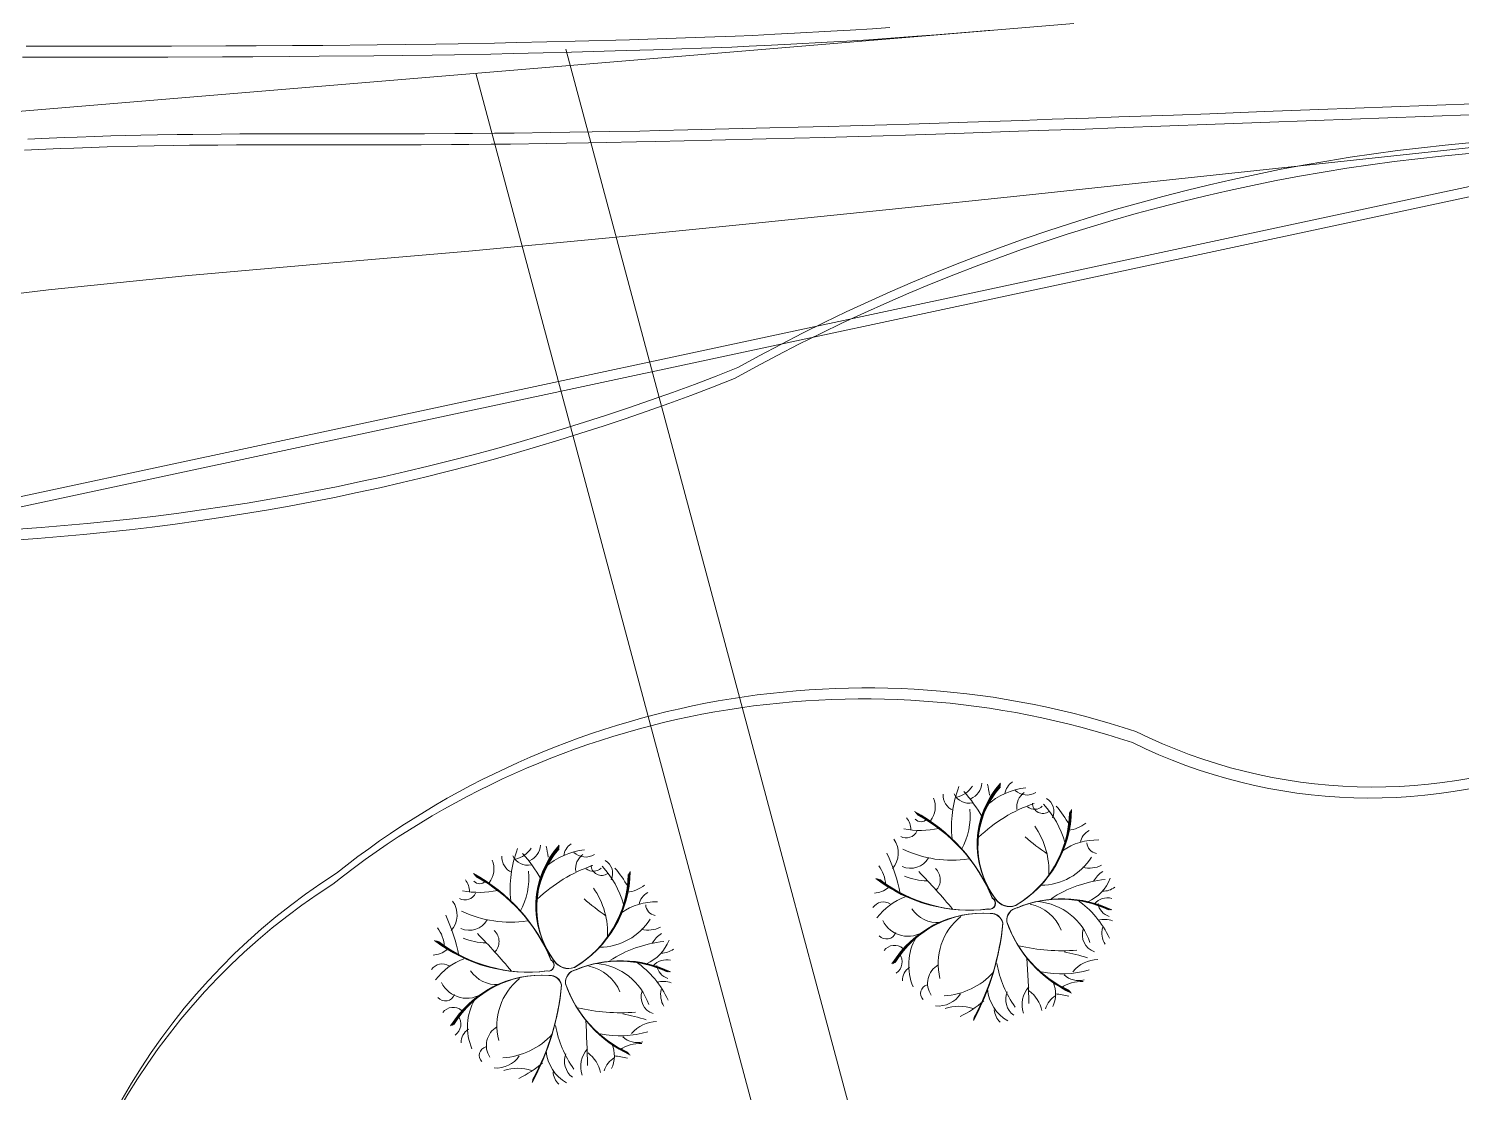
# Model space of a CAD drawing. Header units: metres. Extents: x -1097 to 1588, y -673 to 884.
# Drawn here: x 499.2 to 560.5, y 392.1 to 437.7 of the extents above; entities that cross this region are included whole.
import ezdxf

# ---------------------------------------------------------------- set-up
doc = ezdxf.new("R2010")
doc.units = ezdxf.units.M
for name, color, linetype, lineweight, plot in [('CRECIDA_Q2', 150, 'Continuous', 0, False), ('EXTENSIONES', 252, 'Continuous', 0, False), ('Solado', 7, 'Continuous', 0, False), ('TERRENO', 188, 'Continuous', 0, False), ('TEXTO', 7, 'Continuous', 0, False), ('VEGETACION', 85, 'Continuous', 0, False), ('VISTA LEJOS', 7, 'Continuous', 0, False)]:
    doc.layers.add(name, color=color, linetype=linetype, lineweight=lineweight, plot=plot)

msp = doc.modelspace()

# ---------------------------------------------------------------- linework, layer by layer
at = {"layer": 'CRECIDA_Q2'}
msp.add_lwpolyline([(470, 402.836), (476, 404.921), (482, 415.332), (494, 425.743), (500, 426.474), (506, 427.085), (512, 427.611), (518, 428.135), (524, 428.697), (530, 429.294), (536, 429.906), (542, 430.537), (548, 431.179), (554, 431.826), (560, 432.474), (566, 433.119), (572, 433.75), (578, 434.362), (584, 441.959)], dxfattribs=at)
at = {"layer": 'EXTENSIONES'}
for points in [[(492.684, 433.615), (543.902, 437.876)], [(522.157, 436.781), (542.421, 361.152)], [(518.293, 435.746), (537.833, 362.823)]]:
    msp.add_lwpolyline(points, dxfattribs=at)
at = {"layer": 'Solado'}
msp.add_lwpolyline([(494.422, 454.869), (492.684, 433.615), (543.902, 437.876)], dxfattribs=at)
at = {"layer": 'TERRENO'}
for points in [[(535.876, 437.235), (537.172, 437.328)], [(537.172, 437.328), (538.008, 437.392)], [(538.008, 437.392), (539.217, 437.488)], [(539.217, 437.488), (540.398, 437.584)], [(522.398, 436.649), (524.731, 436.714)], [(524.731, 436.714), (525.911, 436.748)], [(525.911, 436.748), (527.121, 436.787)], [(527.121, 436.787), (527.956, 436.816)], [(527.956, 436.816), (529.252, 436.867)], [(529.252, 436.867), (530.001, 436.899)], [(530.001, 436.899), (530.952, 436.944)], [(530.952, 436.944), (531.787, 436.988)], [(531.787, 436.988), (533.342, 437.075)], [(533.342, 437.075), (534.177, 437.124)], [(534.177, 437.124), (535.128, 437.184)], [(535.128, 437.184), (535.876, 437.235)], [(498.897, 436.432), (501.229, 436.432)], [(501.229, 436.432), (503.562, 436.435)], [(503.562, 436.435), (505.118, 436.438)], [(505.118, 436.438), (507.45, 436.445)], [(507.45, 436.445), (508.746, 436.451)], [(508.746, 436.451), (510.302, 436.46)], [(510.302, 436.46), (511.598, 436.471)], [(511.598, 436.471), (513.93, 436.492)], [(513.93, 436.492), (515.14, 436.505)], [(515.14, 436.505), (516.436, 436.522)], [(516.436, 436.522), (517.387, 436.537)], [(517.387, 436.537), (518.942, 436.566)], [(518.942, 436.566), (519.892, 436.586)], [(519.892, 436.586), (521.188, 436.617)], [(521.188, 436.617), (522.398, 436.649)], [(498.973, 432.45), (499.569, 432.48), (500.519, 432.523), (501.085, 432.546), (501.834, 432.571), (502.516, 432.59), (503.812, 432.623), (504.522, 432.638), (505.358, 432.653), (506.039, 432.661), (507.249, 432.672), (508.046, 432.677), (509.226, 432.68), (510.398, 432.682), (512.73, 432.682), (513.911, 432.682), (515.121, 432.684), (515.956, 432.687), (517.252, 432.694), (518.001, 432.699), (518.951, 432.708), (519.787, 432.717), (521.342, 432.736), (522.177, 432.748), (523.127, 432.763), (523.876, 432.777), (525.172, 432.803), (526.007, 432.821), (527.217, 432.849), (528.398, 432.877), (530.731, 432.936), (531.94, 432.967), (533.236, 433.001), (534.187, 433.028), (535.742, 433.073), (536.692, 433.102), (537.988, 433.143), (539.198, 433.183), (541.531, 433.26), (542.827, 433.304), (544.382, 433.358), (545.678, 433.404), (548.011, 433.489), (549.566, 433.546), (551.899, 433.632), (554.232, 433.719), (558.898, 433.894), (561.23, 433.981)]]:
    msp.add_lwpolyline(points, dxfattribs=at)
at = {"layer": 'TEXTO', "color": 141}
msp.add_lwpolyline([(942.808, 512.252), (491.207, 415.553), (499.794, 331.664)], dxfattribs=at)
at = {"layer": 'VEGETACION'}
for centre, radius, start, end in [((539.03, 404.842), 0.727, 177.19062, -114.2964), ((543.642, 403.456), 4.982, 159.46241, -174.34591), ((539.401, 405.176), 0.683, -155.98064, -76.40156), ((538.671, 405.765), 1.034, -77.96685, -31.27285), ((534.673, 400.933), 6.075, 29.35638, 41.90224), ((539.186, 405.39), 0.769, -67.11701, -3.35075), ((543.669, 402.745), 3.908, 138.09032, -143.12166), ((543.641, 402.717), 3.869, 138.09032, -143.12166), ((543.613, 402.688), 3.83, 138.09032, -143.12166), ((543.584, 402.659), 3.791, 138.09032, -143.12166), ((542.249, 402.005), 3.177, 97.4368, 130.66411), ((535.33, 404.167), 5.002, 7.73596, 13.16741), ((541.654, 404.811), 0.707, 123.07576, 173.19706), ((541.881, 405.567), 0.725, -133.08378, -57.97038), ((542.234, 404.33), 0.776, 126.36034, -172.13798), ((537.019, 404.33), 0.949, -38.3468, 23.66563), ((536.5, 403.956), 2.961, -29.17592, 5.40141), ((544.299, 398.336), 6.494, 108.91387, 133.58492), ((538.956, 404.291), 4.844, -59.52315, -0.74968), ((542.218, 404.696), 0.464, -130.37039, -44.61868), ((542.576, 404.505), 0.453, -179.34812, -54.73301), ((539.733, 401.76), 3.928, 15.81177, 43.16533), ((542.408, 404.146), 0.64, -25.52155, 59.84308), ((538.988, 400.879), 5.429, 29.82887, 40.03623), ((536.093, 403.361), 0.824, -0.2587, 38.06877), ((533.608, 397.669), 7.338, 22.21671, 61.7302), ((537.359, 404.019), 0.323, -139.98994, -40.76454), ((533.68, 397.691), 7.265, 22.21671, 61.7302), ((533.752, 397.713), 7.191, 22.21671, 61.7302), ((533.825, 397.735), 7.118, 22.21671, 61.7302), ((539.012, 404.158), 4.698, -59.52315, -0.74968), ((538.993, 404.202), 4.747, -59.52315, -0.74968), ((538.974, 404.247), 4.795, -59.52315, -0.74968), ((543.478, 404.864), 1.544, -82.82139, -52.64739), ((536.726, 403.511), 0.504, -118.22004, -25.37047), ((537.329, 407.264), 3.935, -100.42037, -78.3241), ((548.011, 410.075), 9.361, -131.39173, -124.13381), ((539.448, 401.586), 3.382, -3.32863, 34.77602), ((544.865, 402.704), 0.693, 117.16728, 171.20074), ((524.751, 400.802), 4.982, 159.46241, -174.34591), ((519.78, 403.112), 1.034, -77.96685, -31.27285), ((520.295, 402.737), 0.769, -67.11701, -3.35075), ((524.778, 400.092), 3.908, 138.09032, -143.12166), ((524.75, 400.063), 3.869, 138.09032, -143.12166), ((524.721, 400.034), 3.83, 138.09032, -143.12166), ((524.693, 400.005), 3.791, 138.09032, -143.12166), ((523.357, 399.352), 3.177, 97.4368, 130.66411), ((516.439, 401.514), 5.002, 7.73596, 13.16741), ((522.762, 402.157), 0.707, 123.07576, 173.19706), ((522.99, 402.913), 0.725, -133.08378, -57.97038), ((535.376, 402.362), 1.01, -41.62679, 35.9787), ((538.67, 406.9), 4.849, -115.58492, -81.37772), ((544.866, 400.442), 2.478, 87.69249, 125.68419), ((544.94, 402.817), 0.479, -177.57839, -99.26902), ((518.127, 401.676), 0.949, -38.3468, 23.66563), ((520.139, 402.188), 0.727, 177.19062, -114.2964), ((520.509, 402.523), 0.683, -155.98064, -76.40156), ((515.781, 398.279), 6.075, 29.35638, 41.90224), ((525.407, 395.682), 6.494, 108.91387, 133.58492), ((523.343, 401.677), 0.776, 126.36034, -172.13798), ((523.684, 401.852), 0.453, -179.34812, -54.73301), ((520.842, 399.106), 3.928, 15.81177, 43.16533), ((523.517, 401.493), 0.64, -25.52155, 59.84308), ((534.406, 400.947), 1.434, 2.5416, 37.20232), ((529.647, 399.34), 6.938, 10.60493, 25.69371), ((536.909, 402.59), 0.883, -114.03031, -29.56021), ((542.468, 403.568), 2.589, -89.5505, -32.23214), ((544.576, 402.855), 1.142, -104.72438, -63.25642), ((517.202, 400.708), 0.824, -0.2587, 38.06877), ((514.717, 395.015), 7.338, 22.21671, 61.7302), ((518.467, 401.365), 0.323, -139.98994, -40.76454), ((514.789, 395.037), 7.265, 22.21671, 61.7302), ((514.861, 395.059), 7.191, 22.21671, 61.7302), ((514.934, 395.081), 7.118, 22.21671, 61.7302), ((517.609, 401.303), 2.961, -29.17592, 5.40141), ((520.121, 401.505), 4.698, -59.52315, -0.74968), ((520.102, 401.549), 4.747, -59.52315, -0.74968), ((520.083, 401.593), 4.795, -59.52315, -0.74968), ((520.064, 401.637), 4.844, -59.52315, -0.74968), ((523.327, 402.043), 0.464, -130.37039, -44.61868), ((520.096, 398.226), 5.429, 29.82887, 40.03623), ((539.414, 406.484), 6.568, -127.37844, -82.91291), ((539.428, 406.418), 6.503, -127.37844, -82.91291), ((539.443, 406.352), 6.437, -127.37844, -82.91291), ((539.457, 406.285), 6.371, -127.37844, -82.91291), ((537.773, 404.283), 3.124, -111.04704, -92.75457), ((520.464, 384.964), 23.615, 39.38532, 44.67185), ((537.538, 401.221), 0.645, -45.87489, 47.62332), ((545.761, 396.08), 5.171, 95.85629, 123.22032), ((543.781, 401.927), 1.798, -66.63119, -20.98341), ((545.726, 400.617), 1.118, 121.95887, 151.36709), ((517.835, 400.857), 0.504, -118.22004, -25.37047), ((518.438, 404.61), 3.935, -100.42037, -78.3241), ((520.557, 398.933), 3.382, -3.32863, 34.77602), ((524.587, 402.21), 1.544, -82.82139, -52.64739), ((525.974, 400.05), 0.693, 117.16728, 171.20074), ((535.288, 401.72), 1.079, -86.17573, -52.23443), ((545.134, 401.583), 0.859, -90.38621, -53.2043), ((516.485, 399.708), 1.01, -41.62679, 35.9787), ((529.119, 407.422), 9.361, -131.39173, -124.13381), ((525.975, 397.788), 2.478, 87.69249, 125.68419), ((526.048, 400.164), 0.479, -177.57839, -99.26902), ((535.747, 399.719), 0.546, 57.26605, 146.32785), ((537.577, 397.988), 2.646, 109.78128, 142.9068), ((538.086, 400.742), 1.364, -145.57132, -86.30599), ((540.279, 400.217), 0.257, -102.31339, 61.69877), ((540.285, 400.213), 0.255, -102.31339, 61.69877), ((540.29, 400.21), 0.252, -102.31339, 61.69877), ((540.296, 400.206), 0.249, -102.31339, 61.69877), ((541.162, 400.823), 0.75, -145.64274, -70.48442), ((541.159, 400.813), 0.742, -145.64274, -70.48442), ((541.155, 400.804), 0.735, -145.64274, -70.48442), ((541.152, 400.794), 0.727, -145.64274, -70.48442), ((541.57, 399.48), 0.546, 100.90931, -173.78177), ((541.577, 399.476), 0.551, 100.90931, -173.78177), ((541.585, 399.472), 0.557, 100.90931, -173.78177), ((541.592, 399.468), 0.563, 100.90931, -173.78177), ((543.32, 395.556), 4.83, 64.72201, 112.57215), ((543.346, 395.511), 4.88, 64.72201, 112.57215), ((543.371, 395.467), 4.93, 64.72201, 112.57215), ((543.397, 395.422), 4.98, 64.72201, 112.57215), ((541.68, 398.392), 1.809, 21.80787, 79.03961), ((542.142, 397.715), 2.577, 18.29109, 84.89534), ((541.675, 396.981), 4.128, 24.75149, 54.83765), ((545.346, 399.672), 0.769, 76.62298, 137.69885), ((545.598, 400.29), 0.669, -171.91844, -106.28771), ((510.755, 396.687), 6.938, 10.60493, 25.69371), ((518.017, 399.936), 0.883, -114.03031, -29.56021), ((519.779, 404.246), 4.849, -115.58492, -81.37772), ((523.576, 400.915), 2.589, -89.5505, -32.23214), ((536.802, 400.007), 1.211, -153.77487, -53.66079), ((539.993, 395.232), 4.552, 85.90191, 148.51067), ((540.002, 395.278), 4.506, 85.90191, 148.51067), ((540.01, 395.324), 4.461, 85.90191, 148.51067), ((540.019, 395.371), 4.415, 85.90191, 148.51067), ((540.693, 397.615), 2.603, 128.84937, -165.92049), ((530.245, 400.298), 10.657, -28.646, -5.10467), ((530.351, 400.294), 10.55, -28.646, -5.10467), ((530.456, 400.29), 10.444, -28.646, -5.10467), ((530.562, 400.286), 10.337, -28.646, -5.10467), ((540.341, 399.244), 0.529, 11.64661, 92.46118), ((540.346, 399.25), 0.523, 11.64661, 92.46118), ((540.351, 399.256), 0.518, 11.64661, 92.46118), ((540.356, 399.262), 0.513, 11.64661, 92.46118), ((545.86, 401.119), 5.122, -160.64221, -114.76904), ((545.911, 401.132), 5.175, -160.64221, -114.76904), ((545.963, 401.145), 5.228, -160.64221, -114.76904), ((546.015, 401.158), 5.281, -160.64221, -114.76904), ((545.215, 398.521), 0.996, 69.91561, 105.88004), ((515.515, 398.293), 1.434, 2.5416, 37.20232), ((518.881, 401.629), 3.124, -111.04704, -92.75457), ((501.573, 382.311), 23.615, 39.38532, 44.67185), ((518.647, 398.567), 0.645, -45.87489, 47.62332), ((525.685, 400.202), 1.142, -104.72438, -63.25642), ((526.835, 397.963), 1.118, 121.95887, 151.36709), ((535.88, 399.102), 0.424, -138.57685, -20.77623), ((539.192, 397.567), 2.362, 150.15684, -156.75256), ((545.026, 398.857), 0.762, 160.97287, -109.06988), ((546.033, 398.943), 0.932, 166.17527, -148.32231), ((516.397, 399.066), 1.079, -86.17573, -52.23443), ((520.523, 403.83), 6.568, -127.37844, -82.91291), ((520.537, 403.764), 6.503, -127.37844, -82.91291), ((520.551, 403.698), 6.437, -127.37844, -82.91291), ((520.566, 403.632), 6.371, -127.37844, -82.91291), ((526.87, 393.426), 5.171, 95.85629, 123.22032), ((524.89, 399.273), 1.798, -66.63119, -20.98341), ((526.242, 398.93), 0.859, -90.38621, -53.2043), ((536.219, 397.849), 0.557, 49.52262, 142.49658), ((543.367, 406.011), 7.836, -103.47217, -85.21121), ((541.092, 386.462), 11.909, 73.43329, 78.43687), ((516.856, 397.066), 0.546, 57.26605, 146.32785), ((518.685, 395.335), 2.646, 109.78128, 142.9068), ((521.388, 397.563), 0.257, -102.31339, 61.69877), ((521.394, 397.56), 0.255, -102.31339, 61.69877), ((521.399, 397.556), 0.252, -102.31339, 61.69877), ((521.405, 397.553), 0.249, -102.31339, 61.69877), ((522.27, 398.169), 0.75, -145.64274, -70.48442), ((522.267, 398.16), 0.742, -145.64274, -70.48442), ((522.264, 398.15), 0.735, -145.64274, -70.48442), ((522.261, 398.141), 0.727, -145.64274, -70.48442), ((524.429, 392.902), 4.83, 64.72201, 112.57215), ((524.455, 392.858), 4.88, 64.72201, 112.57215), ((524.48, 392.813), 4.93, 64.72201, 112.57215), ((524.506, 392.769), 4.98, 64.72201, 112.57215), ((522.789, 395.738), 1.809, 21.80787, 79.03961), ((523.251, 395.062), 2.577, 18.29109, 84.89534), ((522.784, 394.327), 4.128, 24.75149, 54.83765), ((526.455, 397.018), 0.769, 76.62298, 137.69885), ((526.706, 397.637), 0.669, -171.91844, -106.28771), ((535.973, 397.695), 0.575, -55.32418, 37.34845), ((537.233, 396.899), 0.676, 122.40516, -178.98353), ((538.56, 396.777), 0.921, 120.29105, -146.85412), ((545.213, 398.464), 4.686, -169.782, -144.7966), ((491.096, 394.704), 50.894, 1.35953, 3.55713), ((544.945, 396.398), 1.399, 90.6491, 140.90175), ((521.102, 392.578), 4.552, 85.90191, 148.51067), ((521.111, 392.624), 4.506, 85.90191, 148.51067), ((521.119, 392.671), 4.461, 85.90191, 148.51067), ((521.128, 392.717), 4.415, 85.90191, 148.51067), ((519.195, 398.089), 1.364, -145.57132, -86.30599), ((521.802, 394.962), 2.603, 128.84937, -165.92049), ((521.45, 396.59), 0.529, 11.64661, 92.46118), ((521.455, 396.596), 0.523, 11.64661, 92.46118), ((521.46, 396.602), 0.518, 11.64661, 92.46118), ((521.465, 396.609), 0.513, 11.64661, 92.46118), ((522.678, 396.827), 0.546, 100.90931, -173.78177), ((522.686, 396.823), 0.551, 100.90931, -173.78177), ((522.693, 396.819), 0.557, 100.90931, -173.78177), ((522.701, 396.815), 0.563, 100.90931, -173.78177), ((526.324, 395.868), 0.996, 69.91561, 105.88004), ((538.176, 399.319), 3.076, -86.74123, -42.13741), ((543.354, 401.416), 4.231, -101.52456, -73.46451), ((544.214, 395.341), 1.516, 86.94105, 124.44683), ((544.105, 397.837), 0.937, -131.98154, -75.18432), ((516.989, 396.449), 0.424, -138.57685, -20.77623), ((517.911, 397.353), 1.211, -153.77487, -53.66079), ((511.353, 397.645), 10.657, -28.646, -5.10467), ((511.459, 397.641), 10.55, -28.646, -5.10467), ((511.565, 397.636), 10.444, -28.646, -5.10467), ((511.671, 397.632), 10.337, -28.646, -5.10467), ((526.968, 398.465), 5.122, -160.64221, -114.76904), ((527.02, 398.478), 5.175, -160.64221, -114.76904), ((527.072, 398.491), 5.228, -160.64221, -114.76904), ((527.124, 398.504), 5.281, -160.64221, -114.76904), ((526.135, 396.203), 0.762, 160.97287, -109.06988), ((527.142, 396.29), 0.932, 166.17527, -148.32231), ((537.714, 396.347), 0.376, 105.12463, -135.81364), ((538.073, 396.984), 1.176, -94.56596, -33.88319), ((541.922, 396.684), 1.729, -174.76959, -119.50027), ((541.85, 396.1), 0.864, 158.56729, -127.3793), ((542.818, 395.875), 1.136, 138.3902, -161.05635), ((541.092, 395.29), 1.474, 12.7354, 52.34392), ((543.708, 395.353), 1.079, 122.90885, 161.4783), ((541.87, 396.322), 1.25, -25.53182, 23.61951), ((541.864, 387.507), 8.915, 78.21876, 81.90389), ((517.327, 395.195), 0.557, 49.52262, 142.49658), ((520.301, 394.914), 2.362, 150.15684, -156.75256), ((524.475, 403.358), 7.836, -103.47217, -85.21121), ((538.987, 393.862), 1.939, 72.22063, 108.04144), ((536.853, 399.793), 4.936, -63.83838, -49.75845), ((541.383, 395.736), 0.893, -174.42238, -136.02829), ((517.082, 395.041), 0.575, -55.32418, 37.34845), ((472.205, 392.051), 50.894, 1.35953, 3.55713), ((522.201, 383.809), 11.909, 73.43329, 78.43687), ((526.054, 393.744), 1.399, 90.6491, 140.90175), ((518.342, 394.245), 0.676, 122.40516, -178.98353), ((519.669, 394.123), 0.921, 120.29105, -146.85412), ((519.285, 396.665), 3.076, -86.74123, -42.13741), ((526.322, 395.81), 4.686, -169.782, -144.7966), ((524.463, 398.763), 4.231, -101.52456, -73.46451), ((525.214, 395.183), 0.937, -131.98154, -75.18432), ((518.823, 393.693), 0.376, 105.12463, -135.81364), ((523.031, 394.031), 1.729, -174.76959, -119.50027), ((523.927, 393.221), 1.136, 138.3902, -161.05635), ((522.201, 392.636), 1.474, 12.7354, 52.34392), ((522.979, 393.669), 1.25, -25.53182, 23.61951), ((525.322, 392.687), 1.516, 86.94105, 124.44683), ((519.182, 394.33), 1.176, -94.56596, -33.88319), ((517.962, 397.14), 4.936, -63.83838, -49.75845), ((522.959, 393.446), 0.864, 158.56729, -127.3793), ((524.817, 392.699), 1.079, 122.90885, 161.4783), ((522.972, 384.853), 8.915, 78.21876, 81.90389), ((520.096, 391.208), 1.939, 72.22063, 108.04144), ((522.491, 393.082), 0.893, -174.42238, -136.02829)]:
    msp.add_arc(centre, radius, start, end, dxfattribs=at)
at = {"layer": 'VISTA LEJOS'}
for points in [[(942.808, 512.252), (491.207, 415.553), (499.794, 331.664)], [(942.959, 512.721), (491.358, 416.023), (499.945, 332.134)], [(499.047, 436.901), (501.38, 436.902), (503.713, 436.905), (505.268, 436.908), (507.601, 436.915), (508.897, 436.921), (510.452, 436.93), (511.748, 436.941), (514.081, 436.962), (515.291, 436.975), (516.587, 436.992), (517.537, 437.007), (519.093, 437.036), (520.043, 437.056), (521.339, 437.087), (522.549, 437.119), (524.881, 437.184), (526.062, 437.218), (527.272, 437.257), (528.107, 437.286), (529.403, 437.337), (530.152, 437.369), (531.102, 437.414), (531.938, 437.458), (533.493, 437.545), (534.328, 437.593), (535.278, 437.653), (536.027, 437.705)], [(499.124, 432.92), (499.719, 432.95), (500.67, 432.993), (501.236, 433.016), (501.985, 433.041), (502.667, 433.06), (503.963, 433.092), (504.673, 433.108), (505.508, 433.122), (506.19, 433.131), (507.4, 433.142), (508.196, 433.146), (509.377, 433.15), (510.548, 433.151), (512.881, 433.151), (514.062, 433.152), (515.272, 433.154), (516.107, 433.157), (517.403, 433.164), (518.152, 433.169), (519.102, 433.177), (519.937, 433.187), (521.493, 433.206), (522.328, 433.218), (523.278, 433.233), (524.027, 433.246), (525.323, 433.272), (526.158, 433.29), (527.368, 433.318), (528.549, 433.347), (530.882, 433.405), (532.091, 433.436), (533.387, 433.471), (534.338, 433.498), (535.893, 433.543), (536.843, 433.572), (538.139, 433.613), (539.349, 433.652), (541.682, 433.73), (542.978, 433.774), (544.533, 433.828), (545.829, 433.874), (548.162, 433.958), (549.717, 434.015), (552.05, 434.102), (554.383, 434.189), (559.048, 434.364), (561.381, 434.451)], [(498.973, 432.45), (499.569, 432.48), (500.519, 432.523), (501.085, 432.546), (501.834, 432.571), (502.516, 432.59), (503.812, 432.623), (504.522, 432.638), (505.358, 432.653), (506.039, 432.661), (507.249, 432.672), (508.046, 432.677), (509.226, 432.68), (510.398, 432.682), (512.73, 432.682), (513.911, 432.682), (515.121, 432.684), (515.956, 432.687), (517.252, 432.694), (518.001, 432.699), (518.951, 432.708), (519.787, 432.717), (521.342, 432.736), (522.177, 432.748), (523.127, 432.763), (523.876, 432.777), (525.172, 432.803), (526.007, 432.821), (527.217, 432.849), (528.398, 432.877), (530.731, 432.936), (531.94, 432.967), (533.236, 433.001), (534.187, 433.028), (535.742, 433.073), (536.692, 433.102), (537.988, 433.143), (539.198, 433.183), (541.531, 433.26), (542.827, 433.304), (544.382, 433.358), (545.678, 433.404), (548.011, 433.489), (549.566, 433.546), (551.899, 433.632), (554.232, 433.719), (558.898, 433.894), (561.23, 433.981)]]:
    msp.add_lwpolyline(points, dxfattribs=at)
for points in [[(418.044, 438.172), (419.225, 437.596), (420.396, 437.015), (422.729, 435.848), (423.881, 435.258), (425.004, 434.653), (425.724, 434.236), (426.761, 433.588), (427.308, 433.213), (428.143, 432.529, -0.036563), (467.105, 418.645, 0.157278), (529.367, 422.672, -0.212988), (593.165, 428.331, 0.213753), (664.221, 419.944, -0.089629), (719.281, 437.3, 0.226256), (787.777, 469.505, -0.207225)], [(418.044, 438.172), (419.225, 437.596), (420.396, 437.015), (422.729, 435.848), (423.881, 435.258), (425.004, 434.653), (425.724, 434.236), (426.761, 433.588), (427.308, 433.213), (428.143, 432.529, -0.036563), (467.105, 418.645, 0.157278), (529.367, 422.672, -0.212988), (593.165, 428.331, 0.213753), (664.221, 419.944, -0.089629), (719.281, 437.3, 0.226256), (787.777, 469.505, -0.207225)], [(419.376, 438.065), (420.547, 437.485), (422.88, 436.318), (424.032, 435.728), (425.155, 435.123), (425.875, 434.705), (426.912, 434.057), (427.459, 433.683), (428.294, 432.999, -0.036563), (467.256, 419.114, 0.157278), (529.518, 423.142, -0.212988), (593.316, 428.801, 0.213753), (664.372, 420.413, -0.089629), (719.432, 437.77, 0.226256)], [(598.239, 415.972, 0.099657), (565.478, 406.525, -0.218656), (546.407, 407.091, 0.253576), (512.183, 401.033, 0.493829), (508.453, 357.267, 0.358529), (575.807, 358.689, -0.222729), (625.438, 377.962, 0.822245), (638.171, 405.428, 0.19926), (598.239, 415.972, -73.398936)], [(598.239, 415.972, 0.099657), (565.478, 406.525, -0.218656), (546.407, 407.091, 0.253576), (512.183, 401.033, 0.493829), (508.453, 357.267, 0.358529), (575.807, 358.689, -0.222729), (625.438, 377.962, 0.822245), (638.171, 405.428, 0.19926), (598.239, 415.972, -73.398936)], [(598.39, 416.442, 0.099657), (565.628, 406.995, -0.218656), (546.558, 407.561, 0.253576), (512.333, 401.503, 0.493829), (508.604, 357.737, 0.358529), (575.958, 359.159, -0.222729), (625.588, 378.432, 0.822245), (638.322, 405.898, 0.19926), (598.39, 416.442, -73.398936)]]:
    msp.add_lwpolyline(points, format="xyb", dxfattribs=at)

doc.saveas('drawing.dxf')
